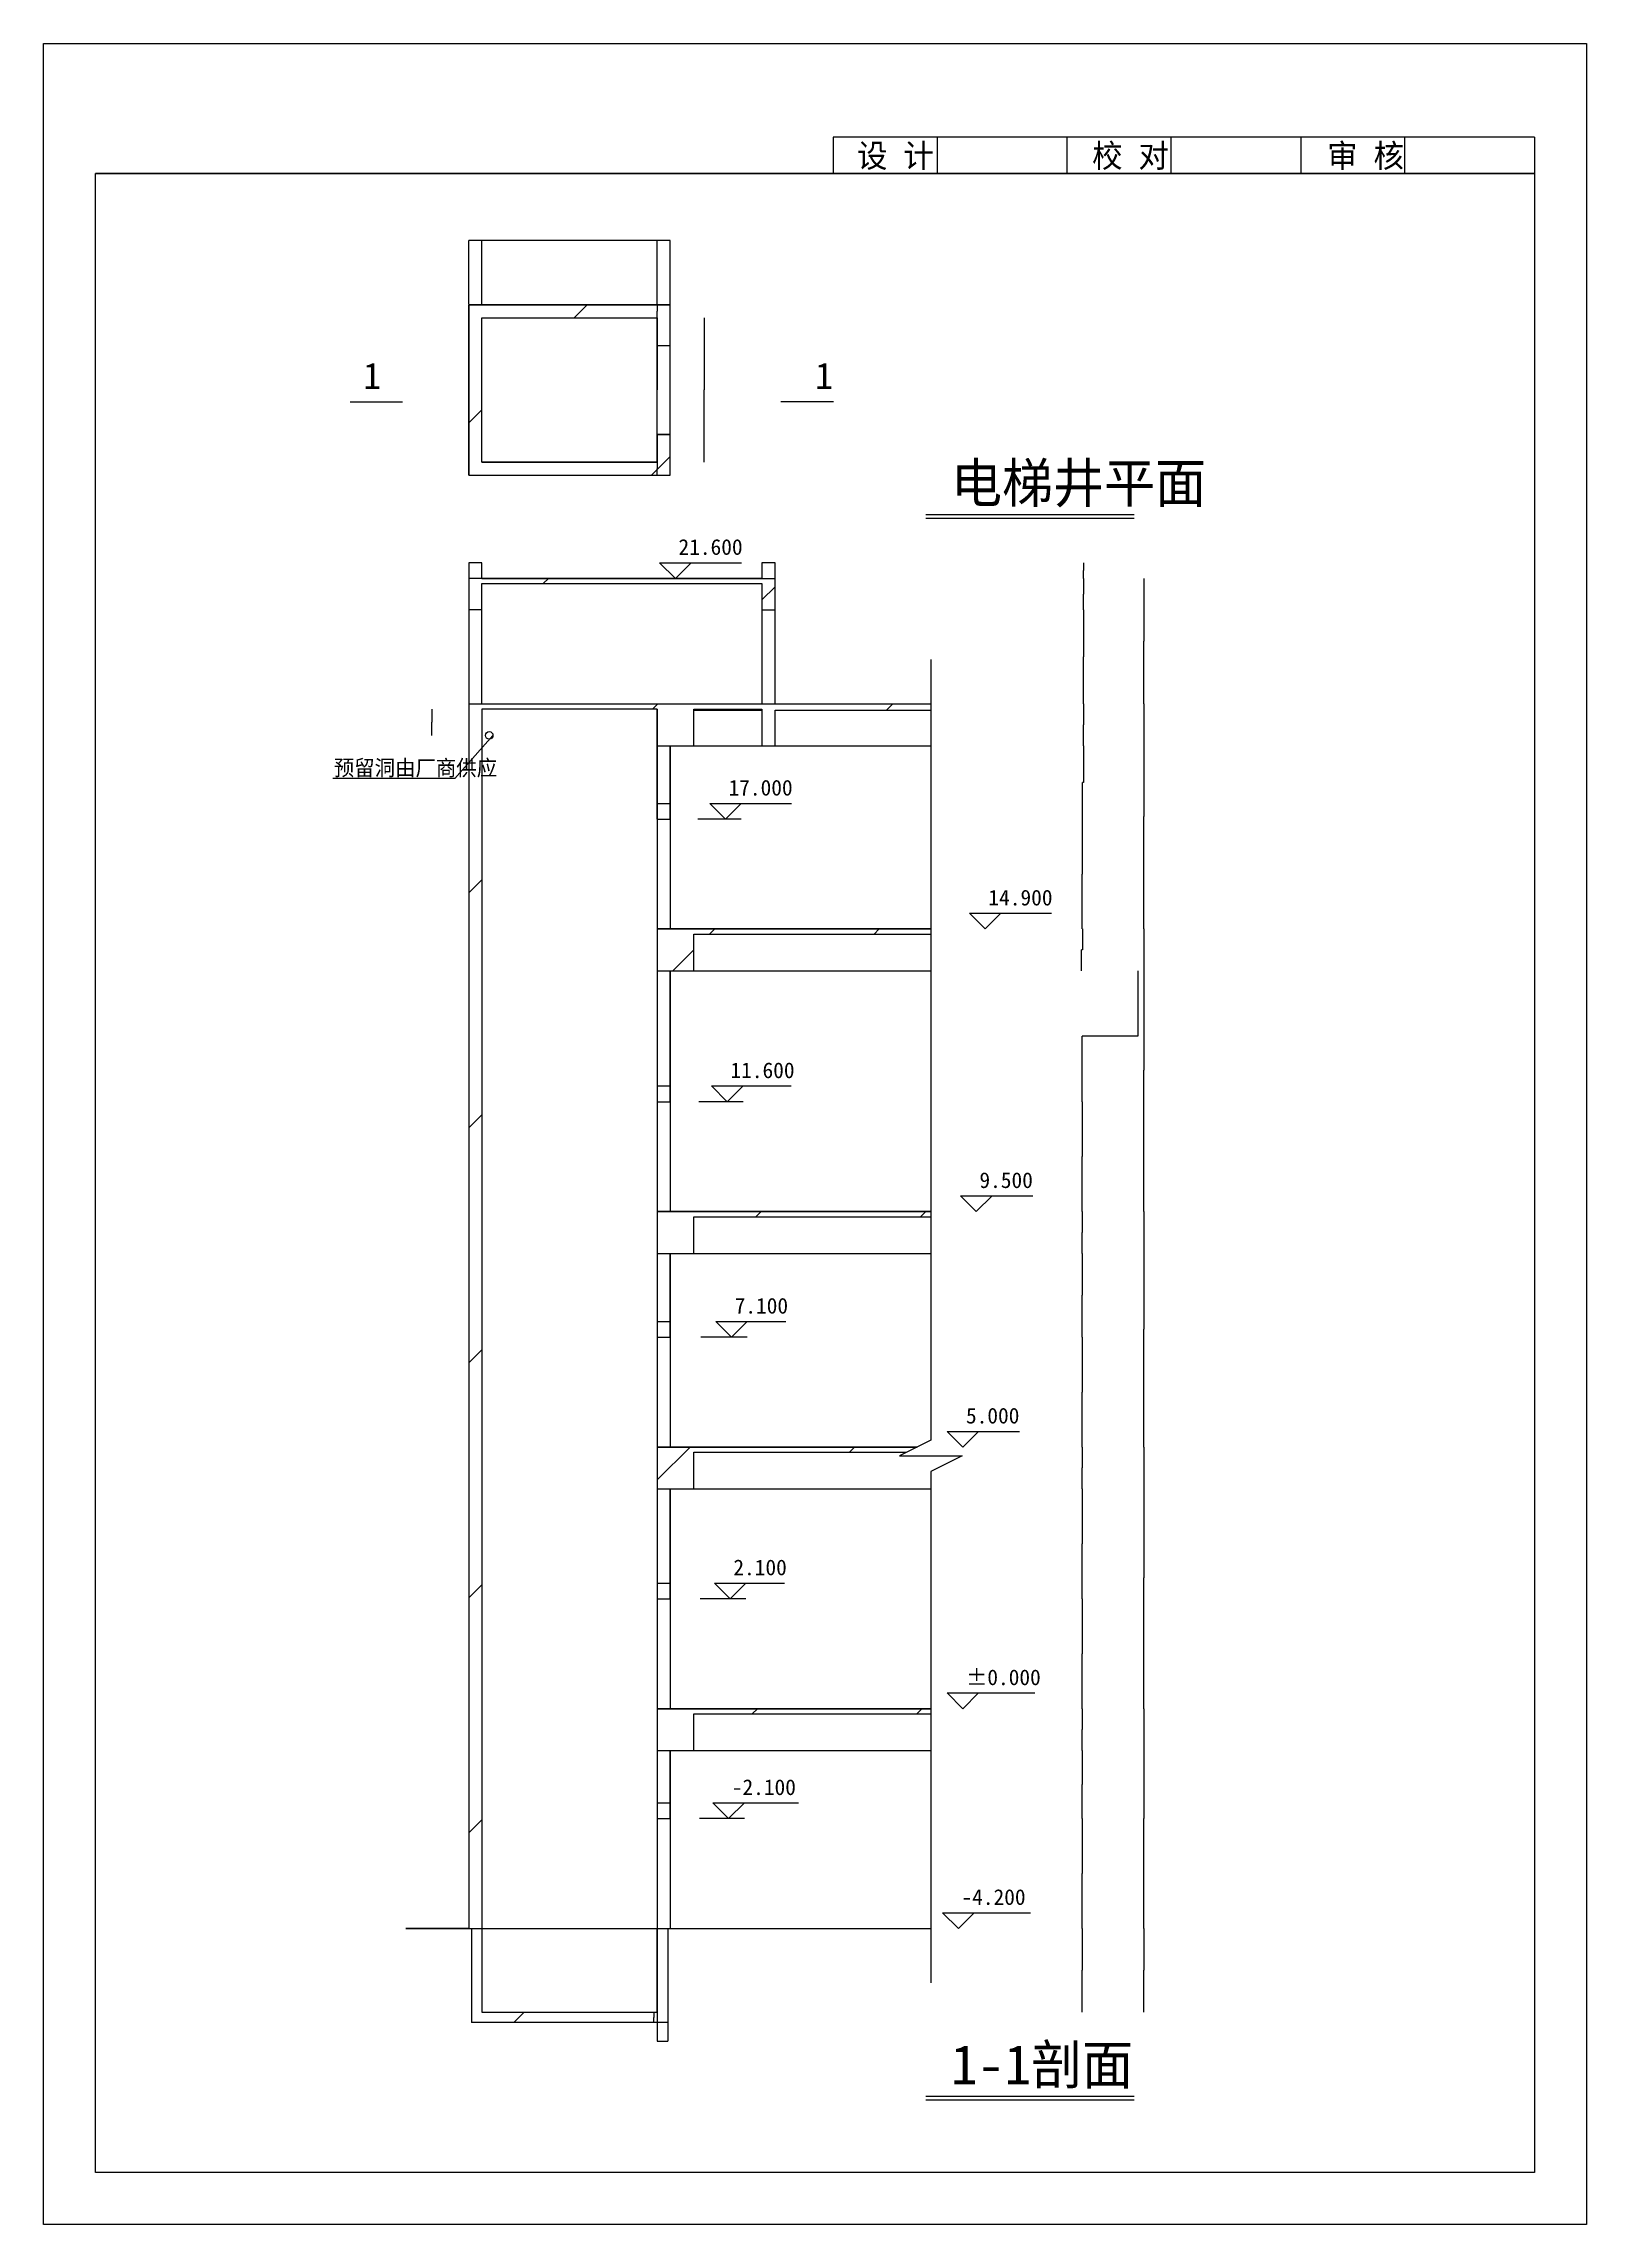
# Model space of a CAD drawing. Header units: metres. Extents: x -8971 to 20499, y -8334 to 33341.
import ezdxf

# ---------------------------------------------------------------- set-up
doc = ezdxf.new("R2010")
doc.units = ezdxf.units.M
for name, color, linetype in [('AXIS', 3, 'Continuous'), ('PUB_DIM', 3, 'Continuous'), ('PUB_TEXT', 7, 'Continuous'), ('STAIR', 2, 'Continuous'), ('WALL', 7, 'Continuous')]:
    doc.layers.add(name, color=color, linetype=linetype)
doc.dimstyles.get("Standard").update_dxf_attribs({"dimtxt": 2.5, "dimasz": 2.5, "dimexe": 1.25, "dimexo": 0.625, "dimtad": 1, "dimcen": 2.5, "dimazin": 3, "dimtfac": 1, "dimtmove": 0, "dimatfit": 3})
pattern_1 = [(45, (0, 0), (-1571.54, 1571.54), [])]
pattern_2 = [(45, (0, 0), (-673.52, 673.52), [])]
pattern_3 = [(45, (0, 0), (-2245.06, 2245.06), [])]

# ---------------------------------------------------------------- blocks, each defined once
blk = doc.blocks.new('*D1')
for p, q in [((10892.97, 23421.08), (10892.97, 23271.08)), ((10892.72, 23271.08), (10892.47, 23271.08)), ((10892.97, 23121.08), (10892.97, 23271.08)), ((10892.97, 23271.08), (10892.97, 23271.08)), ((10893.22, 23271.08), (10893.47, 23271.08))]:
    blk.add_line(p, q)
at = {"layer": 'Defpoints'}
for p in [(10892.97, 23421.08), (10892.97, 23271.08), (10892.97, 23121.08)]:
    blk.add_point(p, dxfattribs=at)
at = {"layer": 'AXIS', "insert": (10892.97, 23272.205), "char_height": 1, "attachment_point": 5}
blk.add_mtext('0', dxfattribs=at)
blk = doc.blocks.new('*D2')
for p, q in [((10892.97, 23121.08), (10892.97, 22821.08)), ((10892.72, 22821.08), (10892.47, 22821.08)), ((10892.97, 22521.08), (10892.97, 22821.08)), ((10892.97, 22821.08), (10892.97, 22821.08)), ((10893.22, 22821.08), (10893.47, 22821.08))]:
    blk.add_line(p, q)
at = {"layer": 'Defpoints'}
for p in [(10892.97, 23121.08), (10892.97, 22821.08), (10892.97, 22521.08)]:
    blk.add_point(p, dxfattribs=at)
at = {"layer": 'AXIS', "insert": (10892.97, 22822.205), "char_height": 1, "attachment_point": 5}
blk.add_mtext('0', dxfattribs=at)
blk = doc.blocks.new('*D3')
for p, q in [((10892.97, 22521.08), (10892.97, 21621.08)), ((10892.72, 21621.08), (10892.47, 21621.08)), ((10892.97, 20721.08), (10892.97, 21621.08)), ((10892.97, 21621.08), (10892.97, 21621.08)), ((10893.22, 21621.08), (10893.47, 21621.08))]:
    blk.add_line(p, q)
at = {"layer": 'Defpoints'}
for p in [(10892.97, 22521.08), (10892.97, 21621.08), (10892.97, 20721.08)]:
    blk.add_point(p, dxfattribs=at)
at = {"layer": 'AXIS', "insert": (10892.97, 21622.205), "char_height": 1, "attachment_point": 5}
blk.add_mtext('0', dxfattribs=at)
blk = doc.blocks.new('*D4')
for p, q in [((10892.97, 20721.08), (10892.97, 20321.08)), ((10892.72, 20321.08), (10892.47, 20321.08)), ((10892.97, 19921.08), (10892.97, 20321.08)), ((10892.97, 20321.08), (10892.97, 20321.08)), ((10893.22, 20321.08), (10893.47, 20321.08))]:
    blk.add_line(p, q)
at = {"layer": 'Defpoints'}
for p in [(10892.97, 20721.08), (10892.97, 20321.08), (10892.97, 19921.08)]:
    blk.add_point(p, dxfattribs=at)
at = {"layer": 'AXIS', "insert": (10892.97, 20322.205), "char_height": 1, "attachment_point": 5}
blk.add_mtext('0', dxfattribs=at)
blk = doc.blocks.new('*D5')
for p, q in [((10892.97, 19921.08), (10892.97, 19221.08)), ((10879.53, 19221.08), (10870.84, 19221.08)), ((10871.09, 18521.08), (10871.09, 19221.08)), ((10893.22, 19221.08), (10884.53, 19221.08))]:
    blk.add_line(p, q)
at = {"layer": 'Defpoints'}
for p in [(10892.97, 19921.08), (10892.97, 19221.08), (10871.09, 18521.08)]:
    blk.add_point(p, dxfattribs=at)
at = {"layer": 'AXIS', "insert": (10882.03, 19221.08), "char_height": 1, "attachment_point": 5}
blk.add_mtext('21,88', dxfattribs=at)
blk = doc.blocks.new('*D6')
for p, q in [((10867.06, 18521.08), (10867.06, 17471.08)), ((10866.81, 17471.08), (10866.56, 17471.08)), ((10867.06, 16421.08), (10867.06, 17471.08)), ((10867.06, 17471.08), (10867.06, 17471.08)), ((10867.31, 17471.08), (10867.56, 17471.08))]:
    blk.add_line(p, q)
at = {"layer": 'Defpoints'}
for p in [(10867.06, 18521.08), (10867.06, 17471.08), (10867.06, 16421.08)]:
    blk.add_point(p, dxfattribs=at)
at = {"layer": 'AXIS', "insert": (10867.06, 17472.205), "char_height": 1, "attachment_point": 5}
blk.add_mtext('0', dxfattribs=at)
blk = doc.blocks.new('*D7')
for p, q in [((10874.04, 16421.08), (10874.04, 16021.08)), ((10861.925, 16021.08), (10854.56, 16021.08)), ((10854.81, 15621.08), (10854.81, 16021.08)), ((10874.29, 16021.08), (10866.925, 16021.08))]:
    blk.add_line(p, q)
at = {"layer": 'Defpoints'}
for p in [(10874.04, 16421.08), (10874.04, 16021.08), (10854.81, 15621.08)]:
    blk.add_point(p, dxfattribs=at)
at = {"layer": 'AXIS', "insert": (10864.425, 16021.08), "char_height": 1, "attachment_point": 5}
blk.add_mtext('19,23', dxfattribs=at)
blk = doc.blocks.new('*D8')
for p, q in [((11928.92, 15621.08), (11928.92, 14371.08)), ((11394.49, 14371.08), (10866.81, 14371.08)), ((10867.06, 13121.08), (10867.06, 14371.08)), ((11929.17, 14371.08), (11401.49, 14371.08))]:
    blk.add_line(p, q)
at = {"layer": 'Defpoints'}
for p in [(11928.92, 15621.08), (11928.92, 14371.08), (10867.06, 13121.08)]:
    blk.add_point(p, dxfattribs=at)
at = {"layer": 'AXIS', "insert": (11397.99, 14371.08), "char_height": 1, "attachment_point": 5}
blk.add_mtext('1061,86', dxfattribs=at)
blk = doc.blocks.new('*D9')
for p, q in [((10867.06, 13121.08), (10867.06, 12071.08)), ((10866.81, 12071.08), (10866.56, 12071.08)), ((10867.06, 11021.08), (10867.06, 12071.08)), ((10867.06, 12071.08), (10867.06, 12071.08)), ((10867.31, 12071.08), (10867.56, 12071.08))]:
    blk.add_line(p, q)
at = {"layer": 'Defpoints'}
for p in [(10867.06, 13121.08), (10867.06, 12071.08), (10867.06, 11021.08)]:
    blk.add_point(p, dxfattribs=at)
at = {"layer": 'AXIS', "insert": (10867.06, 12072.205), "char_height": 1, "attachment_point": 5}
blk.add_mtext('0', dxfattribs=at)
blk = doc.blocks.new('*D10')
for p, q in [((10867.06, 11021.08), (10867.06, 10621.08)), ((10866.81, 10621.08), (10866.56, 10621.08)), ((10867.06, 10221.08), (10867.06, 10621.08)), ((10867.06, 10621.08), (10867.06, 10621.08)), ((10867.31, 10621.08), (10867.56, 10621.08))]:
    blk.add_line(p, q)
at = {"layer": 'Defpoints'}
for p in [(10867.06, 11021.08), (10867.06, 10621.08), (10867.06, 10221.08)]:
    blk.add_point(p, dxfattribs=at)
at = {"layer": 'AXIS', "insert": (10867.06, 10622.205), "char_height": 1, "attachment_point": 5}
blk.add_mtext('0', dxfattribs=at)
blk = doc.blocks.new('*D11')
for p, q in [((10867.06, 10221.08), (10867.06, 9421.08)), ((10866.81, 9421.08), (10866.56, 9421.08)), ((10867.06, 8621.08), (10867.06, 9421.08)), ((10867.06, 9421.08), (10867.06, 9421.08)), ((10867.31, 9421.08), (10867.56, 9421.08))]:
    blk.add_line(p, q)
at = {"layer": 'Defpoints'}
for p in [(10867.06, 10221.08), (10867.06, 9421.08), (10867.06, 8621.08)]:
    blk.add_point(p, dxfattribs=at)
at = {"layer": 'AXIS', "insert": (10867.06, 9422.205), "char_height": 1, "attachment_point": 5}
blk.add_mtext('0', dxfattribs=at)
blk = doc.blocks.new('*D12')
for p, q in [((10867.06, 8621.08), (10867.06, 7571.08)), ((10866.81, 7571.08), (10866.56, 7571.08)), ((10867.06, 6521.08), (10867.06, 7571.08)), ((10867.06, 7571.08), (10867.06, 7571.08)), ((10867.31, 7571.08), (10867.56, 7571.08))]:
    blk.add_line(p, q)
at = {"layer": 'Defpoints'}
for p in [(10867.06, 8621.08), (10867.06, 7571.08), (10867.06, 6521.08)]:
    blk.add_point(p, dxfattribs=at)
at = {"layer": 'AXIS', "insert": (10867.06, 7572.205), "char_height": 1, "attachment_point": 5}
blk.add_mtext('0', dxfattribs=at)
blk = doc.blocks.new('*D13')
for p, q in [((10867.06, 6521.08), (10867.06, 6121.08)), ((10866.81, 6121.08), (10866.56, 6121.08)), ((10867.06, 5721.08), (10867.06, 6121.08)), ((10867.06, 6121.08), (10867.06, 6121.08)), ((10867.31, 6121.08), (10867.56, 6121.08))]:
    blk.add_line(p, q)
at = {"layer": 'Defpoints'}
for p in [(10867.06, 6521.08), (10867.06, 6121.08), (10867.06, 5721.08)]:
    blk.add_point(p, dxfattribs=at)
at = {"layer": 'AXIS', "insert": (10867.06, 6122.205), "char_height": 1, "attachment_point": 5}
blk.add_mtext('0', dxfattribs=at)
blk = doc.blocks.new('*D14')
for p, q in [((10867.06, 5721.08), (10867.06, 4671.08)), ((10866.81, 4671.08), (10866.56, 4671.08)), ((10867.06, 3621.08), (10867.06, 4671.08)), ((10867.06, 4671.08), (10867.06, 4671.08)), ((10867.31, 4671.08), (10867.56, 4671.08))]:
    blk.add_line(p, q)
at = {"layer": 'Defpoints'}
for p in [(10867.06, 5721.08), (10867.06, 4671.08), (10867.06, 3621.08)]:
    blk.add_point(p, dxfattribs=at)
at = {"layer": 'AXIS', "insert": (10867.06, 4672.205), "char_height": 1, "attachment_point": 5}
blk.add_mtext('0', dxfattribs=at)
blk = doc.blocks.new('*D15')
for p, q in [((10867.06, 3621.08), (10867.06, 2571.08)), ((10866.81, 2571.08), (10866.56, 2571.08)), ((10867.06, 1521.08), (10867.06, 2571.08)), ((10867.06, 2571.08), (10867.06, 2571.08)), ((10867.31, 2571.08), (10867.56, 2571.08))]:
    blk.add_line(p, q)
at = {"layer": 'Defpoints'}
for p in [(10867.06, 3621.08), (10867.06, 2571.08), (10867.06, 1521.08)]:
    blk.add_point(p, dxfattribs=at)
at = {"layer": 'AXIS', "insert": (10867.06, 2572.205), "char_height": 1, "attachment_point": 5}
blk.add_mtext('0', dxfattribs=at)
blk = doc.blocks.new('*D16')
for p, q in [((10867.06, 1521.08), (10867.06, 1121.08)), ((10866.81, 1121.08), (10866.56, 1121.08)), ((10867.06, 721.08), (10867.06, 1121.08)), ((10867.06, 1121.08), (10867.06, 1121.08)), ((10867.31, 1121.08), (10867.56, 1121.08))]:
    blk.add_line(p, q)
at = {"layer": 'Defpoints'}
for p in [(10867.06, 1521.08), (10867.06, 1121.08), (10867.06, 721.08)]:
    blk.add_point(p, dxfattribs=at)
at = {"layer": 'AXIS', "insert": (10867.06, 1122.205), "char_height": 1, "attachment_point": 5}
blk.add_mtext('0', dxfattribs=at)
blk = doc.blocks.new('*D17')
for p, q in [((10867.06, 721.08), (10867.06, 71.08)), ((10866.81, 71.08), (10866.56, 71.08)), ((10867.06, -578.92), (10867.06, 71.08)), ((10867.06, 71.08), (10867.06, 71.08)), ((10867.31, 71.08), (10867.56, 71.08))]:
    blk.add_line(p, q)
at = {"layer": 'Defpoints'}
for p in [(10867.06, 721.08), (10867.06, 71.08), (10867.06, -578.92)]:
    blk.add_point(p, dxfattribs=at)
at = {"layer": 'AXIS', "insert": (10867.06, 72.205), "char_height": 1, "attachment_point": 5}
blk.add_mtext('0', dxfattribs=at)
blk = doc.blocks.new('*D18')
for p, q in [((10867.06, -578.92), (10867.06, -1628.92)), ((10866.81, -1628.92), (10866.56, -1628.92)), ((10867.06, -2678.92), (10867.06, -1628.92)), ((10867.06, -1628.92), (10867.06, -1628.92)), ((10867.31, -1628.92), (10867.56, -1628.92))]:
    blk.add_line(p, q)
at = {"layer": 'Defpoints'}
for p in [(10867.06, -578.92), (10867.06, -1628.92), (10867.06, -2678.92)]:
    blk.add_point(p, dxfattribs=at)
at = {"layer": 'AXIS', "insert": (10867.06, -1627.795), "char_height": 1, "attachment_point": 5}
blk.add_mtext('0', dxfattribs=at)
blk = doc.blocks.new('*D19')
for p, q in [((10867.06, -2678.92), (10867.06, -3478.92)), ((10866.81, -3478.92), (10866.56, -3478.92)), ((10867.06, -4278.92), (10867.06, -3478.92)), ((10867.06, -3478.92), (10867.06, -3478.92)), ((10867.31, -3478.92), (10867.56, -3478.92))]:
    blk.add_line(p, q)
at = {"layer": 'Defpoints'}
for p in [(10867.06, -2678.92), (10867.06, -3478.92), (10867.06, -4278.92)]:
    blk.add_point(p, dxfattribs=at)
at = {"layer": 'AXIS', "insert": (10867.06, -3477.795), "char_height": 1, "attachment_point": 5}
blk.add_mtext('0', dxfattribs=at)
blk = doc.blocks.new('*D20')
for p, q in [((12043.43, -2678.92), (12043.43, -3478.92)), ((12043.18, -3478.92), (12042.93, -3478.92)), ((12043.43, -4278.92), (12043.43, -3478.92)), ((12043.43, -3478.92), (12043.43, -3478.92)), ((12043.68, -3478.92), (12043.93, -3478.92))]:
    blk.add_line(p, q)
at = {"layer": 'Defpoints'}
for p in [(12043.43, -2678.92), (12043.43, -3478.92), (12043.43, -4278.92)]:
    blk.add_point(p, dxfattribs=at)
at = {"layer": 'AXIS', "insert": (12043.43, -3477.795), "char_height": 1, "attachment_point": 5}
blk.add_mtext('0', dxfattribs=at)
blk = doc.blocks.new('*D21')
for p, q in [((12043.43, 1521.08), (12043.43, -578.92)), ((12043.18, -578.92), (12042.93, -578.92)), ((12043.43, -2678.92), (12043.43, -578.92)), ((12043.43, -578.92), (12043.43, -578.92)), ((12043.68, -578.92), (12043.93, -578.92))]:
    blk.add_line(p, q)
at = {"layer": 'Defpoints'}
for p in [(12043.43, 1521.08), (12043.43, -578.92), (12043.43, -2678.92)]:
    blk.add_point(p, dxfattribs=at)
at = {"layer": 'AXIS', "insert": (12043.43, -577.795), "char_height": 1, "attachment_point": 5}
blk.add_mtext('0', dxfattribs=at)
blk = doc.blocks.new('*D22')
for p, q in [((12043.43, 6521.08), (12043.43, 4021.08)), ((12043.18, 4021.08), (12042.93, 4021.08)), ((12043.43, 1521.08), (12043.43, 4021.08)), ((12043.43, 4021.08), (12043.43, 4021.08)), ((12043.68, 4021.08), (12043.93, 4021.08))]:
    blk.add_line(p, q)
at = {"layer": 'Defpoints'}
for p in [(12043.43, 6521.08), (12043.43, 4021.08), (12043.43, 1521.08)]:
    blk.add_point(p, dxfattribs=at)
at = {"layer": 'AXIS', "insert": (12043.43, 4022.205), "char_height": 1, "attachment_point": 5}
blk.add_mtext('0', dxfattribs=at)
blk = doc.blocks.new('*D23')
for p, q in [((12043.43, 11021.08), (12043.43, 8771.08)), ((12043.18, 8771.08), (12042.93, 8771.08)), ((12043.43, 6521.08), (12043.43, 8771.08)), ((12043.43, 8771.08), (12043.43, 8771.08)), ((12043.68, 8771.08), (12043.93, 8771.08))]:
    blk.add_line(p, q)
at = {"layer": 'Defpoints'}
for p in [(12043.43, 11021.08), (12043.43, 8771.08), (12043.43, 6521.08)]:
    blk.add_point(p, dxfattribs=at)
at = {"layer": 'AXIS', "insert": (12043.43, 8772.205), "char_height": 1, "attachment_point": 5}
blk.add_mtext('0', dxfattribs=at)
blk = doc.blocks.new('*D24')
for p, q in [((12043.43, 16421.08), (12043.43, 13721.08)), ((12043.18, 13721.08), (12042.93, 13721.08)), ((12043.43, 11021.08), (12043.43, 13721.08)), ((12043.43, 13721.08), (12043.43, 13721.08)), ((12043.68, 13721.08), (12043.93, 13721.08))]:
    blk.add_line(p, q)
at = {"layer": 'Defpoints'}
for p in [(12043.43, 16421.08), (12043.43, 13721.08), (12043.43, 11021.08)]:
    blk.add_point(p, dxfattribs=at)
at = {"layer": 'AXIS', "insert": (12043.43, 13722.205), "char_height": 1, "attachment_point": 5}
blk.add_mtext('0', dxfattribs=at)
blk = doc.blocks.new('*D25')
for p, q in [((12043.43, 20721.08), (12043.43, 18571.08)), ((12043.18, 18571.08), (12042.93, 18571.08)), ((12043.43, 16421.08), (12043.43, 18571.08)), ((12043.43, 18571.08), (12043.43, 18571.08)), ((12043.68, 18571.08), (12043.93, 18571.08))]:
    blk.add_line(p, q)
at = {"layer": 'Defpoints'}
for p in [(12043.43, 20721.08), (12043.43, 18571.08), (12043.43, 16421.08)]:
    blk.add_point(p, dxfattribs=at)
at = {"layer": 'AXIS', "insert": (12043.43, 18572.205), "char_height": 1, "attachment_point": 5}
blk.add_mtext('4200~4800', dxfattribs=at)
blk = doc.blocks.new('*D26')
for p, q in [((12043.43, 23121.08), (12043.43, 21921.08)), ((12043.18, 21921.08), (12042.93, 21921.08)), ((12043.43, 20721.08), (12043.43, 21921.08)), ((12043.43, 21921.08), (12043.43, 21921.08)), ((12043.68, 21921.08), (12043.93, 21921.08))]:
    blk.add_line(p, q)
at = {"layer": 'Defpoints'}
for p in [(12043.43, 23121.08), (12043.43, 21921.08), (12043.43, 20721.08)]:
    blk.add_point(p, dxfattribs=at)
at = {"layer": 'AXIS', "insert": (12043.43, 21922.205), "char_height": 1, "attachment_point": 5}
blk.add_mtext('0', dxfattribs=at)
blk = doc.blocks.new('*D27')
for p, q in [((2685.03, -4378.92), (2684.78, -4378.92)), ((2685.28, -4278.92), (2685.28, -4378.92)), ((2685.28, -4478.92), (2685.28, -4378.92)), ((2685.28, -4378.92), (2685.28, -4378.92)), ((2685.53, -4378.92), (2685.78, -4378.92))]:
    blk.add_line(p, q)
at = {"layer": 'Defpoints'}
for p in [(2685.28, -4278.92), (2685.28, -4378.92), (2685.28, -4478.92)]:
    blk.add_point(p, dxfattribs=at)
at = {"layer": 'AXIS', "insert": (2685.28, -4377.795), "char_height": 1, "attachment_point": 5}
blk.add_mtext('0', dxfattribs=at)
blk = doc.blocks.new('*D28')
for p, q in [((2750, -4214.2), (2750, -4831.76)), ((2950, -4214.2), (2950, -4831.76)), ((2750.25, -4831.76), (2848.5, -4831.76)), ((2851.5, -4831.76), (2949.75, -4831.76))]:
    blk.add_line(p, q)
at = {"layer": 'Defpoints'}
for p in [(2750, -4214.2), (2950, -4214.2), (2750, -4831.76)]:
    blk.add_point(p, dxfattribs=at)
at = {"layer": 'AXIS', "insert": (2850, -4831.76), "char_height": 1, "attachment_point": 5}
blk.add_mtext('200', dxfattribs=at)
blk = doc.blocks.new('*D29')
for p, q in [((-1554.42, 20621.08), (-1554.42, 20371.08)), ((-1554.67, 20371.08), (-1554.92, 20371.08)), ((-1554.42, 20121.08), (-1554.42, 20371.08)), ((-1554.42, 20371.08), (-1554.42, 20371.08)), ((-1554.17, 20371.08), (-1553.92, 20371.08))]:
    blk.add_line(p, q)
at = {"layer": 'Defpoints'}
for p in [(-1554.42, 20621.08), (-1554.42, 20371.08), (-1554.42, 20121.08)]:
    blk.add_point(p, dxfattribs=at)
at = {"layer": 'AXIS', "insert": (-1554.42, 20372.205), "char_height": 1, "attachment_point": 5}
blk.add_mtext('0', dxfattribs=at)
blk = doc.blocks.new('*D30')
for p, q in [((2750, 28101.51), (2750, 27836.51)), ((2749.75, 27836.51), (2749.5, 27836.51)), ((2750, 27571.51), (2750, 27836.51)), ((2750, 27836.51), (2750, 27836.51)), ((2750.25, 27836.51), (2750.5, 27836.51))]:
    blk.add_line(p, q)
at = {"layer": 'Defpoints'}
for p in [(2750, 28101.51), (2750, 27836.51), (2750, 27571.51)]:
    blk.add_point(p, dxfattribs=at)
at = {"layer": 'PUB_DIM', "insert": (2750, 27837.635), "char_height": 1, "attachment_point": 5}
blk.add_mtext('0', dxfattribs=at)
blk = doc.blocks.new('*D31')
for p, q in [((2750, 27571.51), (2750, 26721.51)), ((2749.75, 26721.51), (2749.5, 26721.51)), ((2750, 25871.51), (2750, 26721.51)), ((2750, 26721.51), (2750, 26721.51)), ((2750.25, 26721.51), (2750.5, 26721.51))]:
    blk.add_line(p, q)
at = {"layer": 'Defpoints'}
for p in [(2750, 27571.51), (2750, 26721.51), (2750, 25871.51)]:
    blk.add_point(p, dxfattribs=at)
at = {"layer": 'PUB_DIM', "insert": (2750, 26722.635), "char_height": 1, "attachment_point": 5}
blk.add_mtext('0', dxfattribs=at)
blk = doc.blocks.new('*D32')
for p, q in [((2750, 25871.51), (2750, 25606.51)), ((2750.25, 25606.51), (2746.6, 25606.51)), ((2746.85, 25341.51), (2746.85, 25606.51))]:
    blk.add_line(p, q)
at = {"layer": 'Defpoints'}
for p in [(2750, 25871.51), (2750, 25606.51), (2746.85, 25341.51)]:
    blk.add_point(p, dxfattribs=at)
at = {"layer": 'PUB_DIM', "insert": (2748.425, 25605.385), "char_height": 1, "attachment_point": 5}
blk.add_mtext('3,15', dxfattribs=at)
blk = doc.blocks.new('*D33')
for p, q in [((2746.6, 25216.51), (2746.35, 25216.51)), ((2746.85, 25341.51), (2746.85, 25216.51)), ((2746.85, 25091.51), (2746.85, 25216.51)), ((2746.85, 25216.51), (2746.85, 25216.51)), ((2747.1, 25216.51), (2747.35, 25216.51))]:
    blk.add_line(p, q)
at = {"layer": 'Defpoints'}
for p in [(2746.85, 25341.51), (2746.85, 25216.51), (2746.85, 25091.51)]:
    blk.add_point(p, dxfattribs=at)
at = {"layer": 'PUB_DIM', "insert": (2746.85, 25217.635), "char_height": 1, "attachment_point": 5}
blk.add_mtext('0', dxfattribs=at)
blk = doc.blocks.new('*D34')
for p, q in [((2750.18, 28351.65), (2750.18, 28226.58)), ((2749.75, 28226.58), (2749.5, 28226.58)), ((2750, 28101.51), (2750, 28226.58)), ((2750, 28226.58), (2750.18, 28226.58)), ((2750.43, 28226.58), (2750.68, 28226.58))]:
    blk.add_line(p, q)
at = {"layer": 'Defpoints'}
for p in [(2750.18, 28351.65), (2750, 28226.58), (2750, 28101.51)]:
    blk.add_point(p, dxfattribs=at)
at = {"layer": 'PUB_DIM', "insert": (2750.09, 28227.705), "char_height": 1, "attachment_point": 5}
blk.add_mtext('0,18', dxfattribs=at)
blk = doc.blocks.new('*D35')
for p, q in [((3645.74, 28101.51), (3645.74, 26721.51)), ((3645.49, 26721.51), (3645.24, 26721.51)), ((3645.74, 25341.51), (3645.74, 26721.51)), ((3645.74, 26721.51), (3645.74, 26721.51)), ((3645.99, 26721.51), (3646.24, 26721.51))]:
    blk.add_line(p, q)
at = {"layer": 'Defpoints'}
for p in [(3645.74, 28101.51), (3645.74, 26721.51), (3645.74, 25341.51)]:
    blk.add_point(p, dxfattribs=at)
at = {"layer": 'PUB_DIM', "insert": (3645.74, 26722.635), "char_height": 1, "attachment_point": 5}
blk.add_mtext('0', dxfattribs=at)
blk = doc.blocks.new('*D36')
for p, q in [((2873.5, 29579.25), (2749.75, 29579.25)), ((2750, 28353.59), (2750, 29579.25)), ((3000.25, 29579.25), (2876.5, 29579.25)), ((3000, 28353.59), (3000, 29579.25))]:
    blk.add_line(p, q)
at = {"layer": 'Defpoints'}
for p in [(3000, 29579.25), (2750, 28353.59), (3000, 28353.59)]:
    blk.add_point(p, dxfattribs=at)
at = {"layer": 'PUB_DIM', "insert": (2875, 29579.25), "char_height": 1, "attachment_point": 5}
blk.add_mtext('250', dxfattribs=at)
blk = doc.blocks.new('*D37')
for p, q in [((1073, 29579.25), (-600.25, 29579.25)), ((-600, 28363.65), (-600, 29579.25)), ((2750.25, 29579.25), (1077, 29579.25)), ((2750, 28353.59), (2750, 29579.25))]:
    blk.add_line(p, q)
at = {"layer": 'Defpoints'}
for p in [(2750, 29579.25), (-600, 28363.65), (2750, 28353.59)]:
    blk.add_point(p, dxfattribs=at)
at = {"layer": 'PUB_DIM', "insert": (1075, 29579.25), "char_height": 1, "attachment_point": 5}
blk.add_mtext('3350', dxfattribs=at)
blk = doc.blocks.new('*D38')
for p, q in [((-726.5, 29579.25), (-850.25, 29579.25)), ((-850, 28363.65), (-850, 29579.25)), ((-599.75, 29579.25), (-723.5, 29579.25)), ((-600, 28363.65), (-600, 29579.25))]:
    blk.add_line(p, q)
at = {"layer": 'Defpoints'}
for p in [(-600, 29579.25), (-850, 28363.65), (-600, 28363.65)]:
    blk.add_point(p, dxfattribs=at)
at = {"layer": 'PUB_DIM', "insert": (-725, 29579.25), "char_height": 1, "attachment_point": 5}
blk.add_mtext('250', dxfattribs=at)

msp = doc.modelspace()

# ---------------------------------------------------------------- hatches: boundary and pattern name
at = {"layer": 'WALL'}
h = msp.add_hatch(dxfattribs=at)
h.set_pattern_fill('AN31C', scale=1000)
h.set_pattern_definition(pattern_3)
h.paths.add_polyline_path([(-850, 28351.51), (-850, 25091.51), (3000, 25091.51), (3000, 25871.51), (2750, 25871.51), (2750, 25341.51), (-600, 25341.51), (-600, 28101.51), (2750, 28101.51), (2750, 27571.51), (3000, 27571.51), (3000, 28351.51)])
h = msp.add_hatch(dxfattribs=at)
h.set_pattern_fill('AN31C', scale=1000)
h.set_pattern_definition(pattern_3)
h.paths.add_polyline_path([(-600, 23021.08), (4750, 23021.08), (4750, 22521.08), (5000, 22521.08), (5000, 23121.08), (4750, 23121.08), (-600, 23121.08), (-850, 23121.08), (-850, 22521.08), (-600, 22521.08)])
h = msp.add_hatch(dxfattribs=at)
h.set_pattern_fill('AN31C', scale=1000)
h.set_pattern_definition(pattern_3)
h.paths.add_polyline_path([(3450, 19921.08), (3450, 20621.08), (4750, 20621.08), (4750, 19921.08), (5000, 19921.08), (5000, 20601.08), (7975, 20601.08), (7975, 20721.08), (5000, 20721.08), (3450, 20721.08), (-850, 20721.08), (-850, 19595.53), (-600, 19879.6), (-600, 20621.08), (2750, 20621.08), (2750, 19921.08)])
h = msp.add_hatch(dxfattribs=at)
h.set_pattern_fill('AN31C', scale=1000)
h.set_pattern_definition(pattern_3)
h.paths.add_polyline_path([(-850, -2678.92), (-600, -2678.92), (-600, 19879.6), (-850, 19595.53)])
h = msp.add_hatch(dxfattribs=at)
h.set_pattern_fill('ANSI31', scale=1000)
h.paths.add_polyline_path([(3000, 19921.08), (2750, 19921.08), (2750, 18821.08), (3000, 18821.08)])
h = msp.add_hatch(dxfattribs=at)
h.set_pattern_fill('AN31C', scale=300)
h.set_pattern_definition(pattern_2)
h.paths.add_polyline_path([(3000, 18821.08), (2750, 18821.08), (2750, 18521.08), (3000, 18521.08)])
h = msp.add_hatch(dxfattribs=at)
h.set_pattern_fill('AN31C', scale=700)
h.set_pattern_definition(pattern_1)
h.paths.add_polyline_path([(3450, 16321.08), (7975, 16321.08), (7975, 16421.08), (2750, 16421.08), (2750, 15621.08), (3450, 15621.08)])
h = msp.add_hatch(dxfattribs=at)
h.set_pattern_fill('ANSI31', scale=1000)
h.paths.add_polyline_path([(3000, 15621.08), (2750, 15621.08), (2750, 13421.08), (3000, 13421.08)])
h = msp.add_hatch(dxfattribs=at)
h.set_pattern_fill('AN31C', scale=300)
h.set_pattern_definition(pattern_2)
h.paths.add_polyline_path([(3000, 13421.08), (2750, 13421.08), (2750, 13121.08), (3000, 13121.08)])
h = msp.add_hatch(dxfattribs=at)
h.set_pattern_fill('AN31C', scale=700)
h.set_pattern_definition(pattern_1)
h.paths.add_polyline_path([(3450, 10221.08), (3450, 10921.08), (7975, 10921.08), (7975, 11021.08), (2750, 11021.08), (2750, 10221.08)])
h = msp.add_hatch(dxfattribs=at)
h.set_pattern_fill('ANSI31', scale=1000)
h.paths.add_polyline_path([(3000, 10221.08), (2750, 10221.08), (2750, 8921.08), (3000, 8921.08)])
h.paths.add_polyline_path([(3000, 5721.08), (2750, 5721.08), (2750, 3921.08), (3000, 3921.08)])
h = msp.add_hatch(dxfattribs=at)
h.set_pattern_fill('AN31C', scale=300)
h.set_pattern_definition(pattern_2)
h.paths.add_polyline_path([(3000, 8921.08), (2750, 8921.08), (2750, 8621.08), (3000, 8621.08)])
h = msp.add_hatch(dxfattribs=at)
h.set_pattern_fill('AN31C', scale=700)
h.set_pattern_definition(pattern_1)
h.paths.add_polyline_path([(3450, 6421.08), (7514.72, 6421.08), (7714.72, 6521.08), (2750, 6521.08), (2750, 5721.08), (3450, 5721.08)])
h = msp.add_hatch(dxfattribs=at)
h.set_pattern_fill('AN31C', scale=300)
h.set_pattern_definition(pattern_2)
h.paths.add_polyline_path([(3000, 3921.08), (2750, 3921.08), (2750, 3621.08), (3000, 3621.08)])
h = msp.add_hatch(dxfattribs=at)
h.set_pattern_fill('AN31C', scale=700)
h.set_pattern_definition(pattern_1)
h.paths.add_polyline_path([(3450, 1421.08), (7975, 1421.08), (7975, 1521.08), (2750, 1521.08), (2750, 721.08), (3450, 721.08)])
h = msp.add_hatch(dxfattribs=at)
h.set_pattern_fill('ANSI31', scale=1000)
h.paths.add_polyline_path([(3000, 721.08), (2750, 721.08), (2750, -278.92), (3000, -278.92)])
h = msp.add_hatch(dxfattribs=at)
h.set_pattern_fill('AN31C', scale=300)
h.set_pattern_definition(pattern_2)
h.paths.add_polyline_path([(3000, -278.92), (2750, -278.92), (2750, -578.92), (3000, -578.92)])
h = msp.add_hatch(dxfattribs=at)
h.set_pattern_fill('AN31C', scale=1000)
h.set_pattern_definition(pattern_3)
h.paths.add_polyline_path([(-600, -4278.92), (-600, -2678.92), (-800, -2678.92), (-800, -4478.92), (2950, -4478.92), (2950, -2678.92), (2750, -2678.92), (2750, -4278.92)])

# ---------------------------------------------------------------- linework, layer by layer
for p, q in [((19506.54, 31554.46), (6111.16, 31554.46)), ((6111.16, 31554.46), (6111.16, 30859.89)), ((8095.66, 31554.46), (8095.66, 30859.89)), ((10576.29, 31554.46), (10576.29, 30859.89)), ((12560.79, 31554.46), (12560.79, 30859.89)), ((15041.41, 31554.46), (15041.41, 30859.89)), ((17025.91, 31554.46), (17025.91, 30859.89)), ((19506.54, 31554.46), (19506.54, 30859.89)), ((19506.54, 30859.89), (-7978.79, 30859.89))]:
    msp.add_line(p, q)
for points in [[(-8971.04, 33340.51), (20498.79, 33340.51), (20498.79, -8333.99), (-8971.04, -8333.99)], [(-7978.79, 30859.89), (19506.54, 30859.89), (19506.54, -7341.74), (-7978.79, -7341.74)]]:
    msp.add_lwpolyline(points, close=True)
msp.add_lwpolyline([(19506.54, 30859.89), (19506.54, -7341.74), (-7978.79, -7341.74), (-7978.79, 30859.89), (19506.54, 30859.89)])
at = {"layer": 'AXIS'}
for p, q in [((-387.48, 20121.08), (-1112.97, 19296.72)), ((-387.48, 20121.08), (-387.48, 20121.08)), ((-1112.97, 19296.72), (-3448.53, 19296.72))]:
    msp.add_line(p, q, dxfattribs=at)
at = {"layer": 'PUB_DIM'}
for p, q in [((3096.51, 23121.08), (2796.51, 23421.08)), ((2796.51, 23421.08), (3396.51, 23421.08)), ((3396.51, 23421.08), (3096.51, 23121.08)), ((3096.51, 23421.08), (4359.36, 23421.08)), ((4052.19, 18521.08), (3752.19, 18821.08)), ((3752.19, 18821.08), (4352.19, 18821.08)), ((4352.19, 18821.08), (4052.19, 18521.08)), ((4052.19, 18821.08), (5315.05, 18821.08)), ((4352.19, 18521.08), (3526.09, 18521.08)), ((9016.86, 16421.08), (8716.86, 16721.08)), ((8716.86, 16721.08), (9316.86, 16721.08)), ((9316.86, 16721.08), (9016.86, 16421.08)), ((9016.86, 16721.08), (10279.72, 16721.08)), ((4088.89, 13121.08), (3788.89, 13421.08)), ((3788.89, 13421.08), (4388.89, 13421.08)), ((4388.89, 13421.08), (4088.89, 13121.08)), ((4088.89, 13421.08), (5306.03, 13421.08)), ((4388.89, 13121.08), (3544.45, 13121.08)), ((8845.25, 11021.08), (8545.25, 11321.08)), ((8545.25, 11321.08), (9145.25, 11321.08)), ((9145.25, 11321.08), (8845.25, 11021.08)), ((8845.25, 11321.08), (9925.25, 11321.08)), ((4169.47, 8621.08), (3869.47, 8921.08)), ((3869.47, 8921.08), (4469.47, 8921.08)), ((4469.47, 8921.08), (4169.47, 8621.08)), ((4169.47, 8921.08), (5203.75, 8921.08)), ((4469.47, 8621.08), (3584.73, 8621.08)), ((8587.85, 6521.08), (8287.85, 6821.08)), ((8287.85, 6821.08), (8887.85, 6821.08)), ((8887.85, 6821.08), (8587.85, 6521.08)), ((8587.85, 6821.08), (9667.85, 6821.08)), ((4144.79, 3621.08), (3844.79, 3921.08)), ((3844.79, 3921.08), (4444.79, 3921.08)), ((4444.79, 3921.08), (4144.79, 3621.08)), ((4144.79, 3921.08), (5179.08, 3921.08)), ((4444.79, 3621.08), (3572.4, 3621.08)), ((8587.85, 1521.08), (8287.85, 1821.08)), ((8287.85, 1821.08), (8887.85, 1821.08)), ((8887.85, 1821.08), (8587.85, 1521.08)), ((8587.85, 1821.08), (9964.99, 1821.08)), ((4114.57, -578.92), (3814.57, -278.92)), ((3814.57, -278.92), (4414.57, -278.92)), ((4414.57, -278.92), (4114.57, -578.92)), ((4114.57, -278.92), (5446, -278.92)), ((4414.57, -578.92), (3556.93, -578.92)), ((8502.05, -2678.92), (8202.05, -2378.92)), ((8202.05, -2378.92), (8802.05, -2378.92)), ((8802.05, -2378.92), (8502.05, -2678.92)), ((8502.05, -2378.92), (9879.19, -2378.92))]:
    msp.add_line(p, q, dxfattribs=at)
for points in [[(-3116.57, 26492.14), (-2116.57, 26492.14)], [(6114.23, 26492.14), (5114.23, 26492.14)]]:
    msp.add_lwpolyline(points, dxfattribs=at)
at = {"layer": 'STAIR'}
for p, q in [((7975, 21571.47), (7975, 6651.22)), ((7975, 6651.22), (7375, 6351.22)), ((7375, 6351.22), (8575, 6351.22)), ((8575, 6351.22), (7975, 6051.22)), ((7975, 6051.22), (7975, -3718.64))]:
    msp.add_line(p, q, dxfattribs=at)
at = {"layer": 'WALL'}
for p, q in [((-850, 25091.51), (-850, 28351.51)), ((-850, 28351.51), (3000, 28351.51)), ((3000, 25091.51), (3000, 28351.51)), ((-600, 25341.51), (-600, 28101.51)), ((-600, 28101.51), (2750, 28101.51)), ((2750, 25341.51), (2750, 28101.51)), ((2750, 27571.51), (3000, 27571.51)), ((2750, 25871.51), (3000, 25871.51)), ((-850, 25091.51), (3000, 25091.51)), ((-600, 25341.51), (2750, 25341.51)), ((7881.27, 24270.7), (11860.52, 24270.7)), ((-600, 23121.08), (5000, 23121.08)), ((-600, 20721.08), (5000, 20721.08)), ((2750, 20621.08), (2750, -4278.92)), ((3450, 20721.08), (7975, 20721.08)), ((3450, 20601.08), (4750, 20601.08)), ((5000, 20601.08), (7975, 20601.08)), ((3000, 19921.08), (3000, 16421.08)), ((3450, 19921.08), (7975, 19921.08)), ((2750, 18821.08), (3000, 18821.08)), ((2750, 18521.08), (3000, 18521.08)), ((2750, 16421.08), (7975, 16421.08)), ((2750, 15621.08), (7975, 15621.08)), ((3000, 15621.08), (3000, 11021.08)), ((2750, 13421.08), (3000, 13421.08)), ((2750, 13421.08), (3000, 13421.08)), ((2750, 13121.08), (3000, 13121.08)), ((2750, 13121.08), (3000, 13121.08)), ((2750, 11021.08), (7975, 11021.08)), ((3450, 10921.08), (7975, 10921.08)), ((2750, 10221.08), (7975, 10221.08)), ((3000, 10221.08), (3000, 6521.08)), ((2750, 8921.08), (3000, 8921.08)), ((2750, 8921.08), (3000, 8921.08)), ((2750, 8621.08), (3000, 8621.08)), ((2750, 8621.08), (3000, 8621.08)), ((2750, 6521.08), (7714.72, 6521.08)), ((2750, 5721.08), (7975, 5721.08)), ((3000, 5721.08), (3000, 1521.08)), ((2750, 3921.08), (3000, 3921.08)), ((2750, 3921.08), (3000, 3921.08)), ((2750, 3621.08), (3000, 3621.08)), ((2750, 3621.08), (3000, 3621.08)), ((2750, 1521.08), (7975, 1521.08)), ((2750, 721.08), (7975, 721.08)), ((3000, 721.08), (3000, -2678.92)), ((2750, -278.92), (3000, -278.92)), ((2750, -278.92), (3000, -278.92)), ((2750, -578.92), (3000, -578.92)), ((2750, -578.92), (3000, -578.92)), ((-2050, -2678.92), (7975, -2678.92)), ((-800, -2678.92), (-800, -4478.92)), ((2950, -2678.92), (2950, -4478.92)), ((2950, -4478.92), (-800, -4478.92)), ((7881.27, -5956.01), (11860.52, -5956.01))]:
    msp.add_line(p, q, dxfattribs=at)
msp.add_lwpolyline([(2750, 27571.51), (3000, 27571.51), (3000, 28351.51), (-850, 28351.51), (-850, 25091.51), (3000, 25091.51), (3000, 25871.51), (2750, 25871.51), (2750, 25341.51), (-600, 25341.51), (-600, 28101.51), (2750, 28101.51)], close=True, dxfattribs=at)
for points in [[(7881.27, 24341.91), (11860.52, 24341.91)], [(5000, 20721.08), (5000, 23421.08), (4750, 23421.08), (4750, 23121.08), (-600, 23121.08), (-600, 23421.08), (-850, 23421.08), (-850, -2678.92), (-2050, -2678.92)], [(-600, 23121.08), (-850, 23121.08)], [(-600, 20721.08), (-600, 23021.08), (4750, 23021.08), (4750, 20721.08)], [(4750, 23121.08), (5000, 23121.08)], [(-600, 22521.08), (-850, 22521.08)], [(4750, 22521.08), (5000, 22521.08)], [(-850, 20721.08), (5000, 20721.08)], [(2750, 18521.08), (2750, 20621.08), (-600, 20621.08), (-600, -4278.92)], [(2750, 19921.08), (3450, 19921.08), (3450, 20621.08), (4750, 20621.08), (4750, 19921.08), (5000, 19921.08), (5000, 20601.08)], [(5000, 20721.08), (7975, 20721.08)], [(5000, 20601.08), (7975, 20601.08)], [(2750, 18521.08), (3000, 18521.08), (3000, 19921.08)], [(2750, 18821.08), (3000, 18821.08)], [(7975, 16421.08), (2750, 16421.08), (2750, 15621.08), (3450, 15621.08), (3450, 16321.08), (7975, 16321.08)], [(2750, 15621.08), (2750, 13121.08), (3000, 13121.08), (3000, 15621.08)], [(2750, 13421.08), (3000, 13421.08)], [(7975, 11021.08), (2750, 11021.08), (2750, 10221.08), (3450, 10221.08), (3450, 10921.08), (7975, 10921.08)], [(2750, 10221.08), (2750, 8621.08), (3000, 8621.08), (3000, 10221.08)], [(2750, 8921.08), (3000, 8921.08)], [(7714.72, 6521.08), (2750, 6521.08), (2750, 5721.08), (3450, 5721.08), (3450, 6421.08), (7514.72, 6421.08)], [(2750, 5721.08), (2750, 3621.08), (3000, 3621.08), (3000, 5721.08)], [(2750, 3921.08), (3000, 3921.08)], [(7975, 1521.08), (2750, 1521.08), (2750, 721.08), (3450, 721.08), (3450, 1421.08), (7975, 1421.08)], [(2750, 721.08), (2750, -578.92), (3000, -578.92), (3000, 721.08)], [(2750, -278.92), (3000, -278.92)], [(-600, -4278.92), (2750, -4278.92), (2750, -2678.92), (7975, -2678.92)], [(7881.27, -5884.8), (11860.52, -5884.8)]]:
    msp.add_lwpolyline(points, dxfattribs=at)
msp.add_circle((-459.19, 20121.08), 71.7, dxfattribs=at)

# ---------------------------------------------------------------- texts
for s, p in [('设 计', (6568.12, 30975.22)), ('校 对', (11058.09, 30975.22)), ('审 核', (15548.07, 30975.22))]:
    msp.add_text(s, height=446.51).set_placement(p)
at = {"layer": 'AXIS'}
msp.add_text('预留洞由厂商供应', height=300, dxfattribs=at).set_placement((-3428.18, 19350.91))
at = {"layer": 'PUB_DIM'}
for s, height, p in [('1', 500, (-2864.19, 26742.14)), ('1', 500, (5766.61, 26742.14)), ('21.600', 300, (3156.51, 23571.08)), ('17.000', 300, (4112.19, 18971.08)), ('14.900', 300, (9076.86, 16871.08)), ('11.600', 300, (4148.89, 13571.08)), ('9.500', 300, (8905.25, 11471.08)), ('7.100', 300, (4229.47, 9071.08)), ('5.000', 300, (8647.85, 6971.08)), ('2.100', 300, (4204.79, 4071.08)), ('%%p0.000', 300, (8647.85, 1971.08)), ('-2.100', 300, (4174.57, -128.92)), ('-4.200', 300, (8562.05, -2228.92))]:
    msp.add_text(s, height=height, dxfattribs=at).set_placement(p)
at = {"layer": 'PUB_TEXT'}
for s, p in [('电梯井平面', (8361.56, 24570)), ('1-1剖面', (8361.56, -5656.71))]:
    msp.add_text(s, height=750, dxfattribs=at).set_placement(p)

# ---------------------------------------------------------------- dimensions: what is measured, and where the dimension line sits
at = {"layer": 'AXIS'}
for base, p1, p2, picture, middle in [((10892.97, 23271.08), (10892.97, 23421.08), (10892.97, 23121.08), '*D1', (10892.97, 23272.205)), ((10892.97, 22821.08), (10892.97, 23121.08), (10892.97, 22521.08), '*D2', (10892.97, 22822.205)), ((12043.43, 21921.08), (12043.43, 20721.08), (12043.43, 23121.08), '*D26', (12043.43, 21922.205)), ((10892.97, 21621.08), (10892.97, 22521.08), (10892.97, 20721.08), '*D3', (10892.97, 21622.205)), ((-1554.42, 20371.08), (-1554.42, 20121.08), (-1554.42, 20621.08), '*D29', (-1554.42, 20372.205)), ((10892.97, 20321.08), (10892.97, 20721.08), (10892.97, 19921.08), '*D4', (10892.97, 20322.205)), ((10892.97, 19221.08), (10892.97, 19921.08), (10871.09, 18521.08), '*D5', (10882.03, 19221.08)), ((10867.06, 17471.08), (10867.06, 18521.08), (10867.06, 16421.08), '*D6', (10867.06, 17472.205)), ((10874.04, 16021.08), (10874.04, 16421.08), (10854.81, 15621.08), '*D7', (10864.425, 16021.08)), ((12043.43, 13721.08), (12043.43, 11021.08), (12043.43, 16421.08), '*D24', (12043.43, 13722.205)), ((11928.92, 14371.08), (11928.92, 15621.08), (10867.06, 13121.08), '*D8', (11397.99, 14371.08)), ((10867.06, 12071.08), (10867.06, 13121.08), (10867.06, 11021.08), '*D9', (10867.06, 12072.205)), ((10867.06, 10621.08), (10867.06, 11021.08), (10867.06, 10221.08), '*D10', (10867.06, 10622.205)), ((12043.43, 8771.08), (12043.43, 6521.08), (12043.43, 11021.08), '*D23', (12043.43, 8772.205)), ((10867.06, 9421.08), (10867.06, 10221.08), (10867.06, 8621.08), '*D11', (10867.06, 9422.205)), ((10867.06, 7571.08), (10867.06, 8621.08), (10867.06, 6521.08), '*D12', (10867.06, 7572.205)), ((10867.06, 6121.08), (10867.06, 6521.08), (10867.06, 5721.08), '*D13', (10867.06, 6122.205)), ((12043.43, 4021.08), (12043.43, 1521.08), (12043.43, 6521.08), '*D22', (12043.43, 4022.205)), ((10867.06, 4671.08), (10867.06, 5721.08), (10867.06, 3621.08), '*D14', (10867.06, 4672.205)), ((10867.06, 2571.08), (10867.06, 3621.08), (10867.06, 1521.08), '*D15', (10867.06, 2572.205)), ((10867.06, 1121.08), (10867.06, 1521.08), (10867.06, 721.08), '*D16', (10867.06, 1122.205)), ((12043.43, -578.92), (12043.43, -2678.92), (12043.43, 1521.08), '*D21', (12043.43, -577.795)), ((10867.06, 71.08), (10867.06, 721.08), (10867.06, -578.92), '*D17', (10867.06, 72.205)), ((10867.06, -1628.92), (10867.06, -578.92), (10867.06, -2678.92), '*D18', (10867.06, -1627.795)), ((10867.06, -3478.92), (10867.06, -2678.92), (10867.06, -4278.92), '*D19', (10867.06, -3477.795)), ((12043.43, -3478.92), (12043.43, -4278.92), (12043.43, -2678.92), '*D20', (12043.43, -3477.795)), ((2685.28, -4378.92), (2685.28, -4278.92), (2685.28, -4478.92), '*D27', (2685.28, -4377.795)), ((2750, -4831.76), (2750, -4214.2), (2950, -4214.2), '*D28', (2850, -4831.76))]:
    dim = msp.add_linear_dim(base=base, p1=p1, p2=p2, dimstyle='Standard', dxfattribs=at)
    dim.commit()
    dim.dimension.update_dxf_attribs({"geometry": picture, "text_midpoint": middle})
dim = msp.add_linear_dim(base=(12043.43, 18571.08), p1=(12043.43, 16421.08), p2=(12043.43, 20721.08), text='4200~4800', dimstyle='Standard', dxfattribs=at)
dim.commit()
dim.dimension.update_dxf_attribs({"geometry": '*D25', "text_midpoint": (12043.43, 18572.205)})
at = {"layer": 'PUB_DIM'}
for base, p1, p2, picture, middle in [((-600, 29579.25), (-600, 28363.65), (-850, 28363.65), '*D38', (-725, 29579.25)), ((2750, 29579.25), (2750, 28353.59), (-600, 28363.65), '*D37', (1075, 29579.25)), ((3000, 29579.25), (3000, 28353.59), (2750, 28353.59), '*D36', (2875, 29579.25)), ((2750, 28226.58), (2750, 28101.51), (2750.18, 28351.65), '*D34', (2750.09, 28227.705)), ((2750, 27836.51), (2750, 28101.51), (2750, 27571.51), '*D30', (2750, 27837.635)), ((3645.74, 26721.51), (3645.74, 25341.51), (3645.74, 28101.51), '*D35', (3645.74, 26722.635)), ((2750, 26721.51), (2750, 27571.51), (2750, 25871.51), '*D31', (2750, 26722.635)), ((2750, 25606.51), (2750, 25871.51), (2746.85, 25341.51), '*D32', (2748.425, 25605.385)), ((2746.85, 25216.51), (2746.85, 25341.51), (2746.85, 25091.51), '*D33', (2746.85, 25217.635))]:
    dim = msp.add_linear_dim(base=base, p1=p1, p2=p2, dimstyle='Standard', dxfattribs=at)
    dim.commit()
    dim.dimension.update_dxf_attribs({"geometry": picture, "text_midpoint": middle})

doc.saveas('drawing.dxf')
